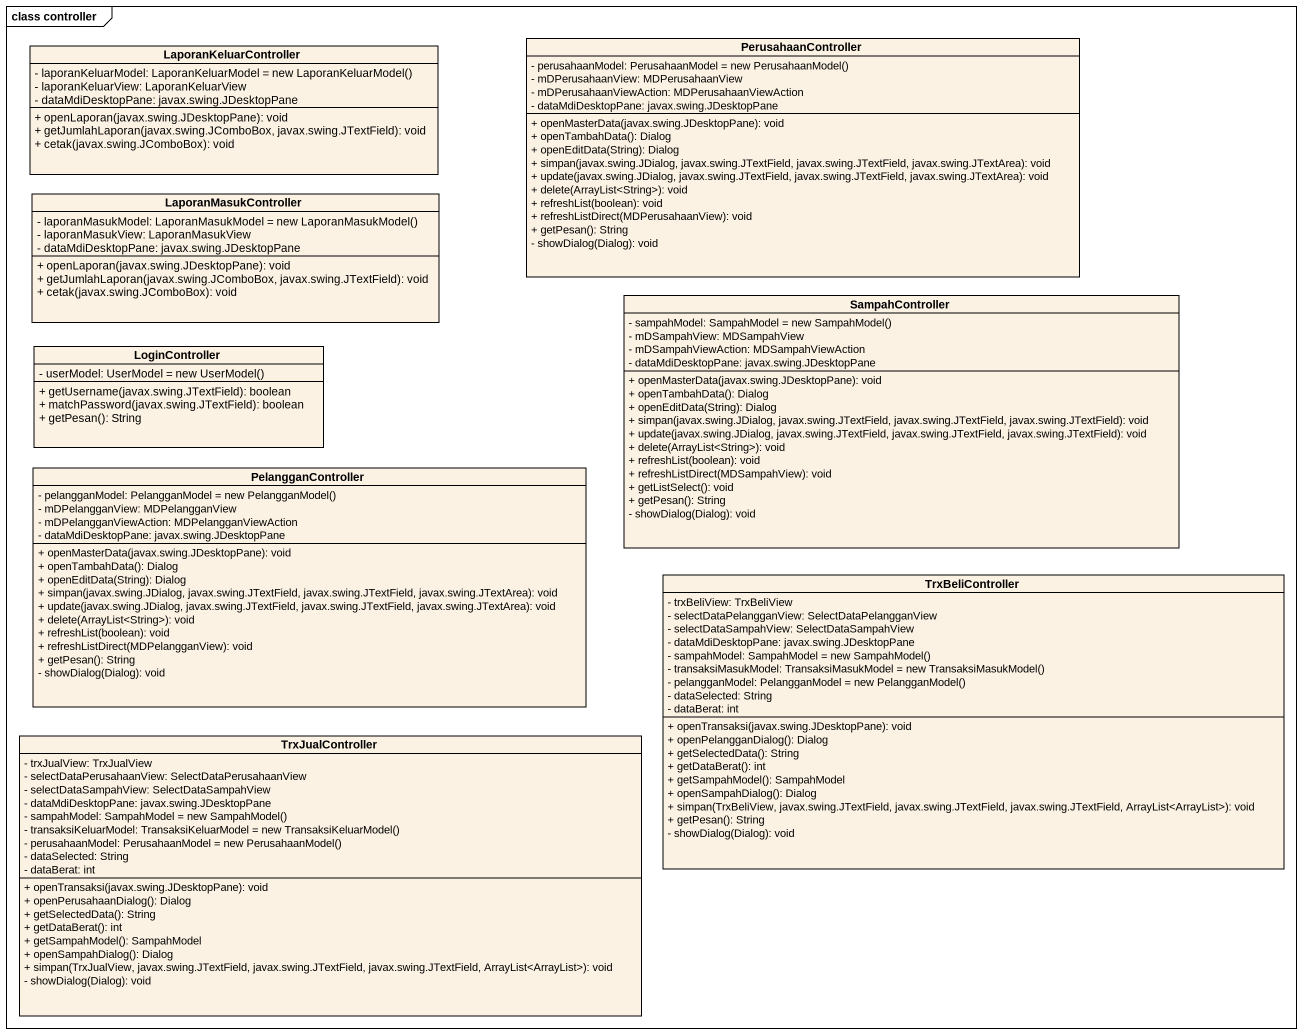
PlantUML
@startuml
mainframe class controller
hide circle
hide empty members
skinparam classAttributeIconSize 0
class LaporanKeluarController {
  {field} - laporanKeluarModel: LaporanKeluarModel = new LaporanKeluarModel()
  - laporanKeluarView: LaporanKeluarView
  - dataMdiDesktopPane: javax.swing.JDesktopPane
  + openLaporan(javax.swing.JDesktopPane): void
  + getJumlahLaporan(javax.swing.JComboBox, javax.swing.JTextField): void
  + cetak(javax.swing.JComboBox): void
}
class PerusahaanController {
  {field} - perusahaanModel: PerusahaanModel = new PerusahaanModel()
  - mDPerusahaanView: MDPerusahaanView
  - mDPerusahaanViewAction: MDPerusahaanViewAction
  - dataMdiDesktopPane: javax.swing.JDesktopPane
  + openMasterData(javax.swing.JDesktopPane): void
  + openTambahData(): Dialog
  + openEditData(String): Dialog
  + simpan(javax.swing.JDialog, javax.swing.JTextField, javax.swing.JTextField, javax.swing.JTextArea): void
  + update(javax.swing.JDialog, javax.swing.JTextField, javax.swing.JTextField, javax.swing.JTextArea): void
  + delete(ArrayList<String>): void
  + refreshList(boolean): void
  + refreshListDirect(MDPerusahaanView): void
  + getPesan(): String
  - showDialog(Dialog): void
}
class LaporanMasukController {
  {field} - laporanMasukModel: LaporanMasukModel = new LaporanMasukModel()
  - laporanMasukView: LaporanMasukView
  - dataMdiDesktopPane: javax.swing.JDesktopPane
  + openLaporan(javax.swing.JDesktopPane): void
  + getJumlahLaporan(javax.swing.JComboBox, javax.swing.JTextField): void
  + cetak(javax.swing.JComboBox): void
}
class SampahController {
  {field} - sampahModel: SampahModel = new SampahModel()
  - mDSampahView: MDSampahView
  - mDSampahViewAction: MDSampahViewAction
  - dataMdiDesktopPane: javax.swing.JDesktopPane
  + openMasterData(javax.swing.JDesktopPane): void
  + openTambahData(): Dialog
  + openEditData(String): Dialog
  + simpan(javax.swing.JDialog, javax.swing.JTextField, javax.swing.JTextField, javax.swing.JTextField): void
  + update(javax.swing.JDialog, javax.swing.JTextField, javax.swing.JTextField, javax.swing.JTextField): void
  + delete(ArrayList<String>): void
  + refreshList(boolean): void
  + refreshListDirect(MDSampahView): void
  + getListSelect(): void
  + getPesan(): String
  - showDialog(Dialog): void
}
class LoginController {
  {field} - userModel: UserModel = new UserModel()
  + getUsername(javax.swing.JTextField): boolean
  + matchPassword(javax.swing.JTextField): boolean
  + getPesan(): String
}
class PelangganController {
  {field} - pelangganModel: PelangganModel = new PelangganModel()
  - mDPelangganView: MDPelangganView
  - mDPelangganViewAction: MDPelangganViewAction
  - dataMdiDesktopPane: javax.swing.JDesktopPane
  + openMasterData(javax.swing.JDesktopPane): void
  + openTambahData(): Dialog
  + openEditData(String): Dialog
  + simpan(javax.swing.JDialog, javax.swing.JTextField, javax.swing.JTextField, javax.swing.JTextArea): void
  + update(javax.swing.JDialog, javax.swing.JTextField, javax.swing.JTextField, javax.swing.JTextArea): void
  + delete(ArrayList<String>): void
  + refreshList(boolean): void
  + refreshListDirect(MDPelangganView): void
  + getPesan(): String
  - showDialog(Dialog): void
}
class TrxBeliController {
  - trxBeliView: TrxBeliView
  - selectDataPelangganView: SelectDataPelangganView
  - selectDataSampahView: SelectDataSampahView
  - dataMdiDesktopPane: javax.swing.JDesktopPane
  {field} - sampahModel: SampahModel = new SampahModel()
  {field} - transaksiMasukModel: TransaksiMasukModel = new TransaksiMasukModel()
  {field} - pelangganModel: PelangganModel = new PelangganModel()
  - dataSelected: String
  - dataBerat: int
  + openTransaksi(javax.swing.JDesktopPane): void
  + openPelangganDialog(): Dialog
  + getSelectedData(): String
  + getDataBerat(): int
  + getSampahModel(): SampahModel
  + openSampahDialog(): Dialog
  + simpan(TrxBeliView, javax.swing.JTextField, javax.swing.JTextField, javax.swing.JTextField, ArrayList<ArrayList>): void
  + getPesan(): String
  - showDialog(Dialog): void
}
class TrxJualController {
  - trxJualView: TrxJualView
  - selectDataPerusahaanView: SelectDataPerusahaanView
  - selectDataSampahView: SelectDataSampahView
  - dataMdiDesktopPane: javax.swing.JDesktopPane
  {field} - sampahModel: SampahModel = new SampahModel()
  {field} - transaksiKeluarModel: TransaksiKeluarModel = new TransaksiKeluarModel()
  {field} - perusahaanModel: PerusahaanModel = new PerusahaanModel()
  - dataSelected: String
  - dataBerat: int
  + openTransaksi(javax.swing.JDesktopPane): void
  + openPerusahaanDialog(): Dialog
  + getSelectedData(): String
  + getDataBerat(): int
  + getSampahModel(): SampahModel
  + openSampahDialog(): Dialog
  + simpan(TrxJualView, javax.swing.JTextField, javax.swing.JTextField, javax.swing.JTextField, ArrayList<ArrayList>): void
  - showDialog(Dialog): void
}
@enduml
